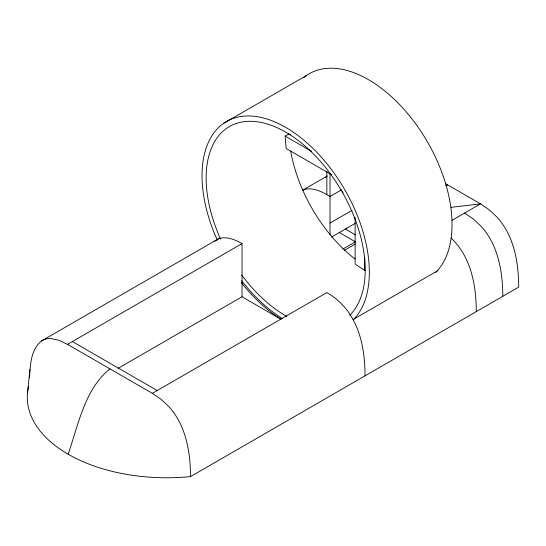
<?xml version="1.0" encoding="UTF-8"?>
<svg xmlns="http://www.w3.org/2000/svg" width="546" height="546" viewBox="0 0 546 546"><rect width="100%" height="100%" fill="white"/><g stroke="black" fill="none" stroke-linecap="round" stroke-linejoin="round"><path stroke-width="0.82" d="M29.464 377.839C30.317 365.158 30.658 349.693 41.428 341.011L219.526 238.192M29.941 369.533L27.512 392.861M68.134 454.204C78.365 424.979 84.582 389.278 109.937 368.843M325.286 177.621L327.184 176.03L302.859 190.083M214.387 241.448L218.304 238.971A41.639 24.038 60 0 1 222.44 237.885C229.422 237.203 236.097 240.26 242.035 243.605L242.035 296.778L280.794 319.151M223.805 123.219L306.518 75.471M331.572 174.72L286.288 148.573A112.469 64.933 60 0 1 285.21 136.138L288.923 133.995L290.39 134.848M41.428 341.011A42.001 24.249 60 0 1 50.819 338.54L58.572 340.151L67.52 344.355L242.035 243.605M341.776 189.694L330.023 196.478C323.15 192.431 315.52 188.145 307.248 188.923A41.639 24.038 60 0 0 303.119 190.008M330.023 223.068L352.02 210.367M331.47 237.094L355.043 223.485M118.107 368.325L242.035 296.778M446.198 185.729L447.652 184.882L445.973 185.087M342.806 249.099L355.139 241.98M344.41 250.321L355.337 244.014M67.52 344.355L152.348 393.332L326.863 292.581C334.384 296.915 341.1 302.655 346.457 309.486A41.639 24.038 60 0 1 350.593 315.342C361.848 333.299 364.994 355.002 365.042 375.839M452.102 220.277L480.528 203.863L489.475 209.985L497.229 217.335A42.001 24.249 60 0 1 506.62 230.651C515.936 247.87 518.632 267.786 518.7 287.121L190.527 476.597A139.414 80.494 0 0 1 28.528 386.616M353.057 319.546L437.872 270.584M451.139 207.337L480.528 203.863L445.454 183.613M285.21 136.138L311.691 151.426M345.229 229.02L355.453 234.923M339.134 232.432L355.385 241.81M72.372 341.557L157.207 390.533M464.619 213.049L473.566 219.171L481.319 226.515A42.001 24.249 60 0 1 490.717 239.83C500.027 257.05 502.73 276.972 502.791 296.307M152.348 393.332L161.295 399.454L169.048 406.804A42.001 24.249 60 0 1 178.446 420.12C187.756 437.339 190.458 457.255 190.527 476.597M451.085 237.995L454.811 241.823A42.001 24.249 60 0 1 464.209 255.139C473.518 272.358 476.221 292.274 476.283 311.609M364.673 257.466L364.673 270.181M355.132 217.233L355.132 264.005A112.469 64.933 60 0 0 365.274 270.523M330.023 173.621L330.023 234.623M326.842 171.348L326.842 194.635M280.972 319.171A118.305 68.305 60 0 1 241.291 282.494M346.396 227.996A16.639 9.603 0 0 1 346.519 228.405M355.173 259.132A112.469 64.933 60 0 1 290.725 151.14M288.95 134.766A112.469 64.933 60 0 1 288.923 133.995M282.466 318.632A118.305 68.305 60 0 1 241.66 280.685M217.281 240.083A118.305 68.305 60 0 1 230.248 119.601A118.305 68.305 60 0 1 341.823 184.766A118.305 68.305 60 0 1 353.515 319.649M303.433 77.832A118.305 68.305 60 0 1 419.621 129.422A118.305 68.305 60 0 1 435.66 272.461M286.793 316.421A112.469 64.933 60 0 1 241.762 275.157M220.577 239.128A112.469 64.933 60 0 1 233.272 124.624A112.469 64.933 60 0 1 339.53 187.476A112.469 64.933 60 0 1 349.631 315.465M343.065 192.827A44.99 25.976 60 0 1 342.376 191.673"/></g></svg>
